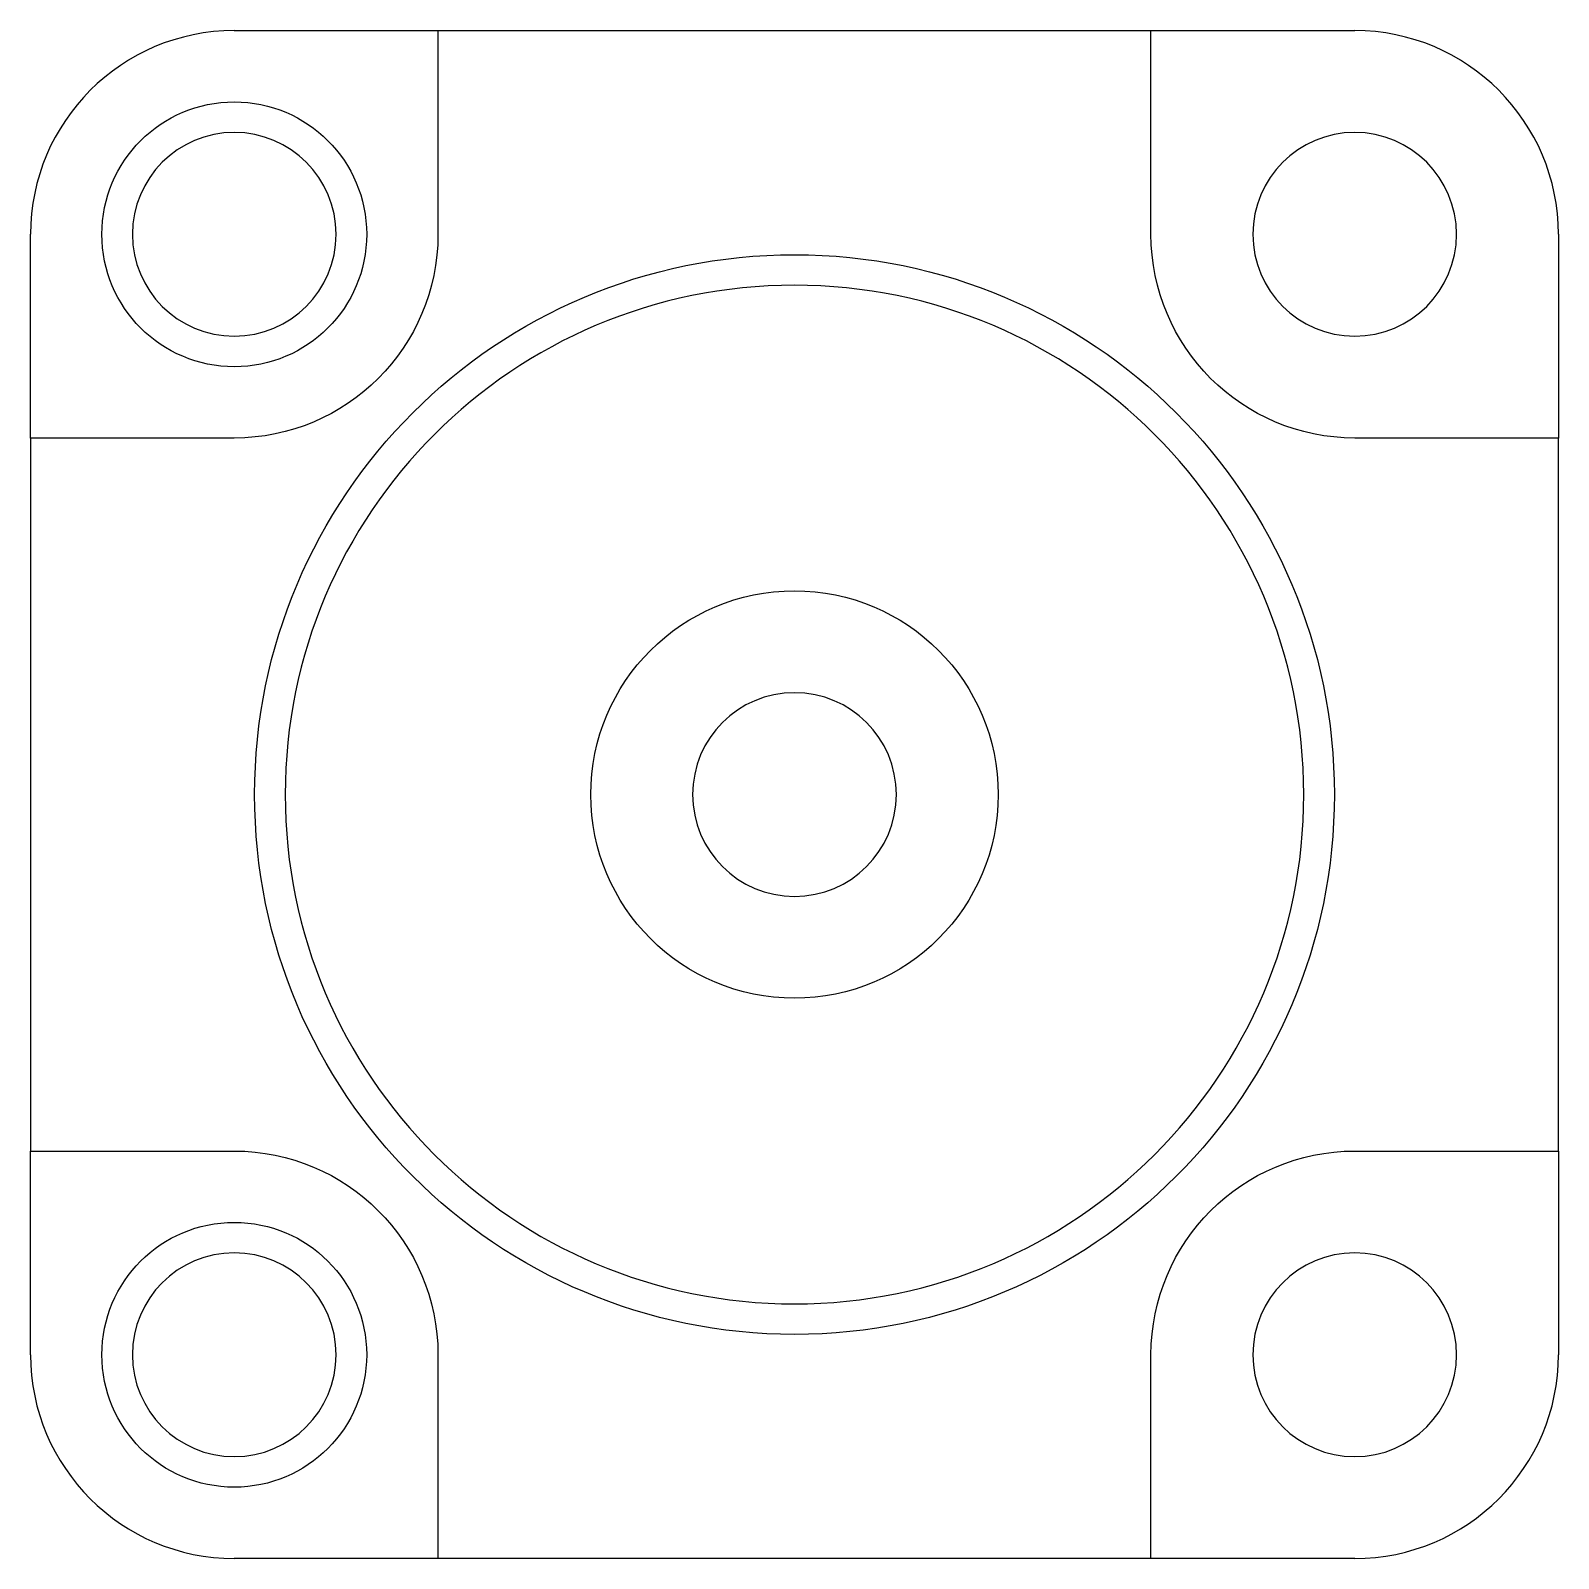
# Model space of a CAD drawing. Header units: millimetres. Extents: x 10 to 160, y 11 to 161.
import ezdxf

# ---------------------------------------------------------------- set-up
doc = ezdxf.new("R2010")
doc.units = ezdxf.units.MM

msp = doc.modelspace()

# ---------------------------------------------------------------- linework, layer by layer
for p, q in [((29.99, 160.59, 10), (49.99, 160.59, 10)), ((49.99, 160.59, 20), (49.99, 140.59, 20)), ((49.99, 160.59, 20), (119.99, 160.59, 20)), ((119.99, 140.59, 20), (119.99, 160.59, 20)), ((119.99, 160.59, 10), (139.99, 160.59, 10)), ((9.99, 120.59, 10), (9.99, 140.59, 10)), ((159.99, 140.59, 10), (159.99, 120.59, 10)), ((9.99, 120.59, 20), (9.99, 50.59, 20)), ((29.99, 120.59, 20), (9.99, 120.59, 20)), ((159.99, 120.59, 20), (139.99, 120.59, 20)), ((159.99, 50.59, 20), (159.99, 120.59, 20)), ((9.99, 30.59, 10), (9.99, 50.59, 10)), ((9.99, 50.59, 20), (29.99, 50.59, 20)), ((139.99, 50.59, 20), (159.99, 50.59, 20)), ((159.99, 50.59, 10), (159.99, 30.59, 10)), ((49.99, 30.59, 20), (49.99, 10.59, 20)), ((119.99, 10.59, 20), (119.99, 30.59, 20)), ((49.99, 10.59, 10), (29.99, 10.59, 10)), ((119.99, 10.59, 20), (49.99, 10.59, 20)), ((139.99, 10.59, 10), (119.99, 10.59, 10))]:
    msp.add_line(p, q)
for centre, radius in [((29.99, 140.59, 6.5), 13), ((84.99, 85.59, 10), 53), ((84.99, 85.59, 20), 20), ((29.99, 30.59, 6.5), 13)]:
    msp.add_circle(centre, radius)
at = {"extrusion": (0, -1e-16, -1)}
for centre in [(-29.99, 140.59, -10), (-139.99, 140.59, -10), (-29.99, 30.59, -10), (-139.99, 30.59, -10)]:
    msp.add_circle(centre, 10, dxfattribs=at)
at = {"extrusion": (0, 0, -1)}
msp.add_circle((-84.99, 85.59, -20), 50, dxfattribs=at)
at = {"extrusion": (1e-16, -2e-16, -1)}
msp.add_circle((-84.99, 85.59, -20), 10, dxfattribs=at)
for centre, start, end in [((29.99, 140.59, 10), 90, 180), ((139.99, 140.59, 10), 0, 90), ((29.99, 30.59, 10), 180, 270), ((139.99, 30.59, 10), 270, 0)]:
    msp.add_arc(centre, 20, start, end)
at = {"extrusion": (0, 0, -1)}
for centre, start, end in [((-29.99, 140.59, -20), 180, 270), ((-139.99, 140.59, -20), 270, 0), ((-29.99, 30.59, -20), 90, 180), ((-139.99, 30.59, -20), 0, 90)]:
    msp.add_arc(centre, 20, start, end, dxfattribs=at)

doc.saveas('drawing.dxf')
